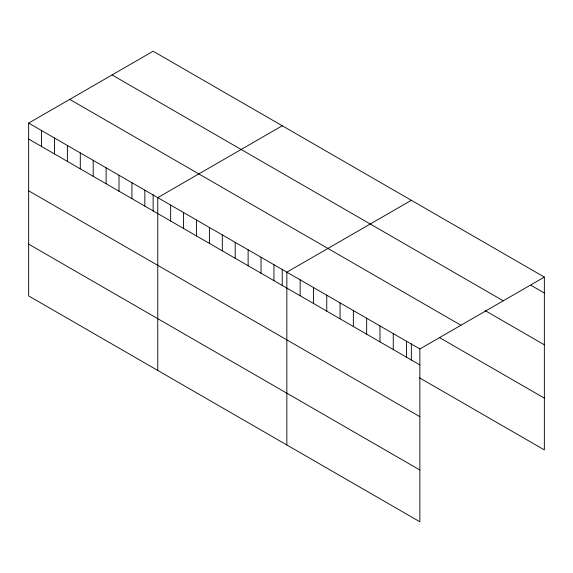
<?xml version="1.0" encoding="UTF-8"?>
<svg xmlns="http://www.w3.org/2000/svg" width="573" height="573" viewBox="0 0 573 573"><rect width="100%" height="100%" fill="white"/><g stroke="black" fill="none" stroke-linecap="round" stroke-linejoin="round"><path stroke-width="0.86" d="M28.65 123.095L419.866 348.964L419.866 521.774L28.65 295.912L28.65 123.095L153.134 51.226L544.35 277.088L544.35 449.905L419.465 377.8M282.238 125.759L157.754 197.635L157.754 370.445M411.335 200.299L286.851 272.168L286.851 444.977M419.866 348.964L544.35 277.088M531.049 285.347L544.35 293.025M112.057 74.941L503.273 300.811M485.231 310.666L544.35 344.796M69.727 99.38L460.943 325.242M439.419 337.554L544.35 398.135M28.65 139.031L419.866 364.894M28.65 190.802L419.866 416.664M28.65 244.141L419.866 470.003M411.335 343.771L411.335 360.166M406.565 341.279L406.565 357.215M393.264 333.601L393.264 349.537M379.963 325.922L379.963 341.859M366.656 318.244L366.656 334.181M353.355 310.566L353.355 326.503M340.054 302.888L340.054 318.817M326.753 295.202L326.753 311.139M313.452 287.524L313.452 303.461M300.152 279.846L300.152 295.783M282.238 269.238L282.238 285.633M273.944 264.712L273.944 280.648M261.03 257.263L261.03 273.192M248.123 249.807L248.123 265.743M235.209 242.35L235.209 258.287M222.303 234.901L222.303 250.831M209.389 227.445L209.389 243.382M196.482 219.989L196.482 235.926M183.568 212.54L183.568 228.477M170.661 205.084L170.661 221.02M153.134 194.705L153.134 211.093M144.84 190.179L144.84 206.115M131.933 182.723L131.933 198.659M119.019 175.274L119.019 191.203M106.112 167.817L106.112 183.754M93.198 160.361L93.198 176.298M80.292 152.912L80.292 168.842M67.378 145.456L67.378 161.393M54.471 138L54.471 153.936M41.557 130.551L41.557 146.487"/></g></svg>
